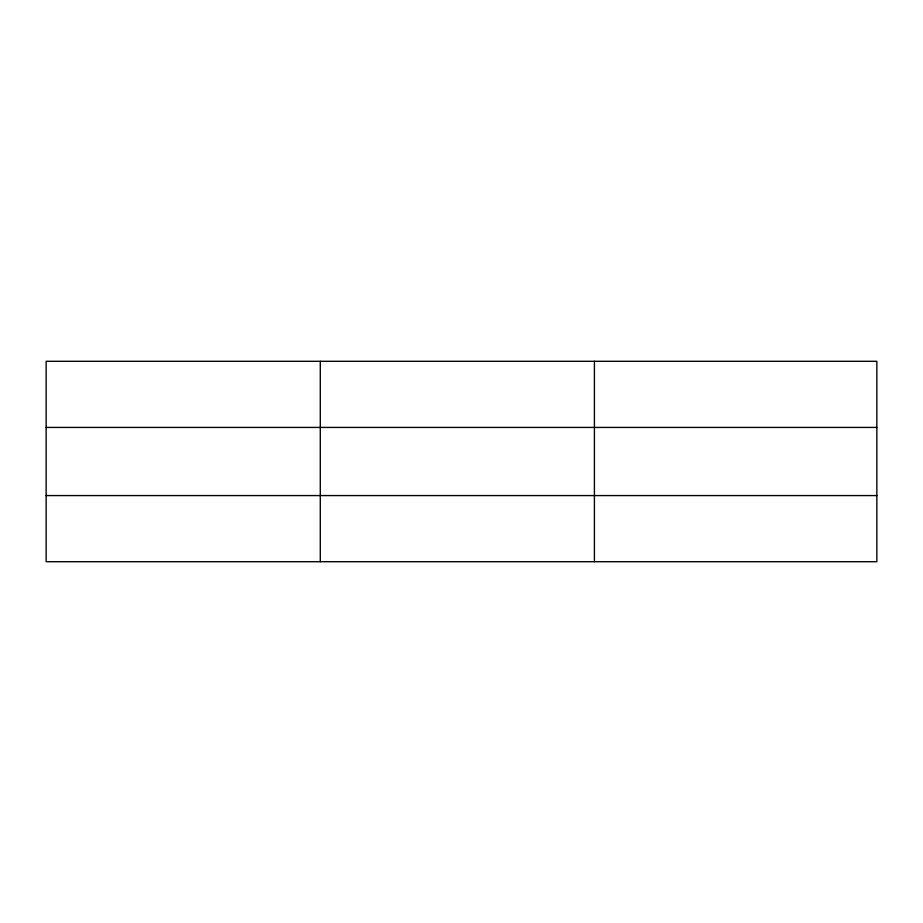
<?xml version="1.0" encoding="UTF-8"?>
<svg xmlns="http://www.w3.org/2000/svg" width="923" height="923" viewBox="0 0 923 923"><rect width="100%" height="100%" fill="white"/><g stroke="black" fill="none" stroke-linecap="round" stroke-linejoin="round"><path stroke-width="1.38" d="M320.281 361.297L320.281 561.703M594.412 361.297L594.412 561.703M876.85 495.57L876.85 561.703L46.15 561.703L46.15 361.297L876.85 361.297L876.85 495.57L46.15 495.57M46.15 427.43L876.85 427.43"/></g></svg>
